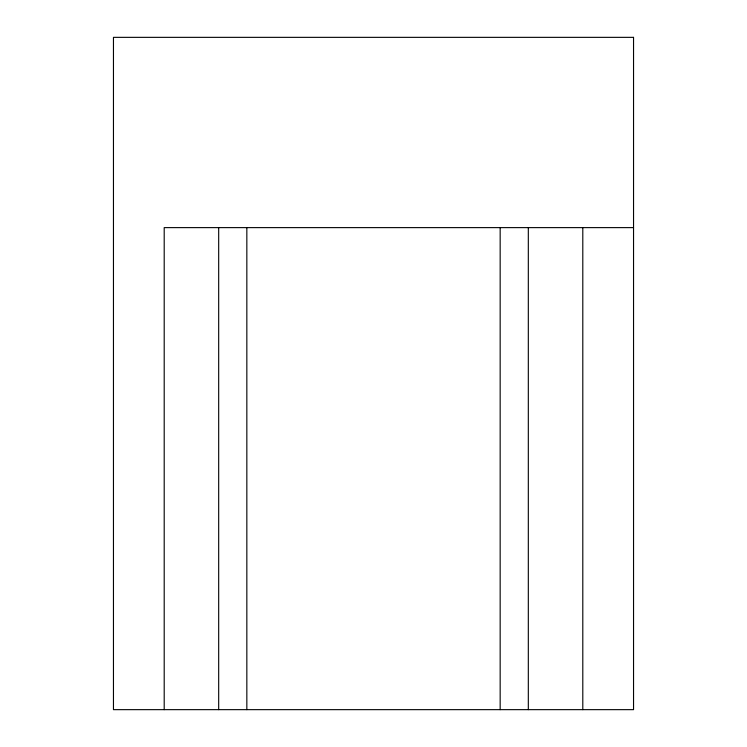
<?xml version="1.0" encoding="UTF-8"?>
<svg xmlns="http://www.w3.org/2000/svg" width="747" height="747" viewBox="0 0 747 747"><rect width="100%" height="100%" fill="white"/><g stroke="black" fill="none" stroke-linecap="round" stroke-linejoin="round"><path stroke-width="1.12" d="M633.54 227.62L164.2 227.62L164.2 709.65M582.8 227.62L582.8 709.65M528.316 227.62L528.316 709.65M500.163 227.62L500.163 709.65M246.837 227.62L246.837 709.65M218.684 227.62L218.684 709.65M633.54 37.35L113.46 37.35L113.46 709.65L633.54 709.65L633.54 37.35"/></g></svg>
